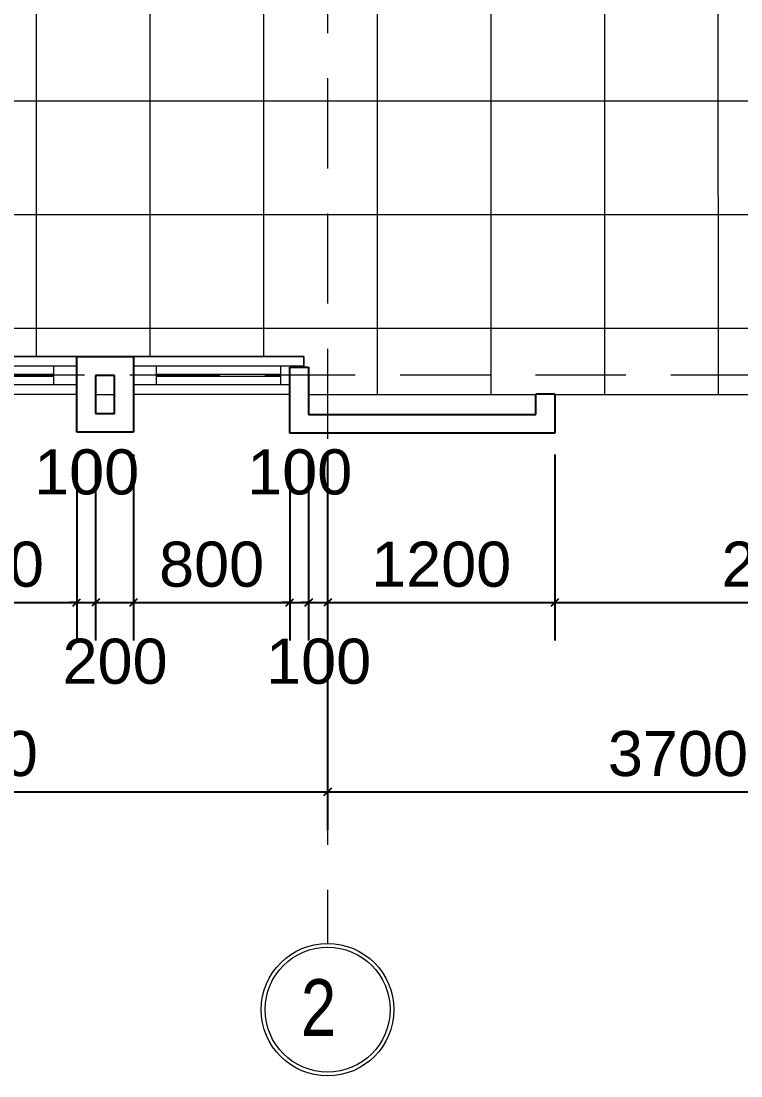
# Model space of a CAD drawing. Header units: millimetres. Extents: x -20510 to 108935, y -243239 to 20306.
# Drawn here: x 2732 to 6532, y -143700 to -138129 of the extents above; entities that cross this region are included whole.
import ezdxf

# ---------------------------------------------------------------- set-up
doc = ezdxf.new("R2010")
doc.units = ezdxf.units.MM
doc.linetypes.add('Hidden', pattern=[714.375, 476.25, -238.125])
for name, color, linetype, lineweight in [('A-ANNO-DIMS', 1, 'Continuous', 9), ('A-FLOR', 7, 'Continuous', 9), ('A-FLOR-PATT', 8, 'Continuous', 9), ('A-GLAZ', 4, 'Continuous', 18), ('A-WALL', 7, 'Continuous', 25), ('S-GRID', 1, 'Continuous', 9), ('S-GRID-IDEN', 1, 'Continuous', 9)]:
    doc.layers.add(name, color=color, linetype=linetype, lineweight=lineweight)
doc.styles.add('Arial_1', font='arial.ttf', dxfattribs={"width": 0.8, "height": 200})
doc.styles.add('Arial_5', font='arial.ttf', dxfattribs={"height": 238.125})
doc.dimstyles.new('SecretInternalLinAngDimStyle5p4736185', dxfattribs={"dimscale": 304.8, "dimtxt": 242.94927, "dimasz": 0.130208, "dimexe": 0.656168, "dimexo": 0.0625, "dimgap": 0.260417, "dimtad": 1, "dimdec": 0, "dimrnd": 100, "dimzin": 0, "dimdsep": 46, "dimtxsty": 'Arial_5', "dimblk1": 'OBLIQUE', "dimblk2": 'OBLIQUE', "dimsah": 1, "dimcen": 0.09, "dimdle": 0.492126, "dimazin": 0, "dimtfac": 1, "dimtdec": 4, "dimtix": 1, "dimtmove": 0, "dimatfit": 3, "dimfxl": 2.624672, "dimfxlon": 1, "dimtvp": 1, "dimtolj": 1, "dimtzin": 0, "dimarcsym": 2})
doc.dimstyles.new('SecretInternalLinAngDimStyle5p4736185_1', dxfattribs={"dimscale": 304.8, "dimtxt": 242.94927, "dimasz": 0.130208, "dimexe": 0.656168, "dimexo": 0.0625, "dimgap": 0.260417, "dimtad": 1, "dimdec": 0, "dimrnd": 100, "dimzin": 0, "dimdsep": 46, "dimtxsty": 'Arial_5', "dimblk1": 'OBLIQUE', "dimblk2": 'OBLIQUE', "dimsah": 1, "dimcen": 0.09, "dimdle": 0.492126, "dimazin": 0, "dimtfac": 1, "dimtdec": 4, "dimtix": 1, "dimtmove": 2, "dimatfit": 3, "dimfxl": 2.624672, "dimfxlon": 1, "dimtvp": 1, "dimtolj": 1, "dimtzin": 0, "dimarcsym": 2})

# ---------------------------------------------------------------- blocks, each defined once
blk = doc.blocks.new('Window_K2_Stack - Window_K2_Stack-V6-05_MẶT BẰNG TẦNG ÁP MÁI')
at = {"layer": 'A-GLAZ'}
for p, q in [((-375, 100), (450, 100)), ((-375, 100), (450, 100)), ((450, -100), (450, 100)), ((450, 100), (450, -100)), ((-375, 50), (450, 50)), ((-328.75, 50), (-328.75, -50)), ((-328.75, 5), (328.75, 5)), ((328.75, 50), (328.75, -50)), ((-450, -100), (-450, -45)), ((-450, -45), (-450, -100)), ((-450, -50), (450, -50)), ((-328.75, -5), (328.75, -5)), ((450, -100), (-450, -100)), ((-450, -100), (450, -100))]:
    blk.add_line(p, q, dxfattribs=at)
blk = doc.blocks.new('Window_K2_Stack - Window_K2_Stack-V7-05_MẶT BẰNG TẦNG ÁP MÁI')
at = {"layer": 'A-GLAZ'}
for p, q in [((-450, 100), (450, 100)), ((-450, -100), (-450, 100)), ((-450, 100), (-450, -100)), ((-450, 100), (450, 100)), ((450, -100), (450, 100)), ((450, 100), (450, -100)), ((-450, 50), (450, 50)), ((-328.75, 50), (-328.75, -50)), ((-328.75, 5), (328.75, 5)), ((328.75, 50), (328.75, -50)), ((-450, -50), (450, -50)), ((-328.75, -5), (328.75, -5)), ((450, -100), (-450, -100)), ((-450, -100), (450, -100))]:
    blk.add_line(p, q, dxfattribs=at)
blk = doc.blocks.new('Grid - TRUC  D1-102336-05_MẶT BẰNG TẦNG ÁP MÁI')
at = {"layer": 'S-GRID-IDEN'}
for radius in [3.5, 3.3]:
    blk.add_circle((0, 0), radius, dxfattribs=at)
blk = doc.blocks.new('_Oblique')
at = {"color": 0, "linetype": 'ByBlock', "lineweight": -2}
blk.add_line((-0.5, -0.5), (0.5, 0.5), dxfattribs=at)
blk = doc.blocks.new('DIMBLOCK2-05_MẶT BẰNG TẦNG ÁP MÁI')
at = {"layer": 'A-ANNO-DIMS', "color": 0, "lineweight": -2, "transparency": 16777216}
for p, q in [((550, -141419), (550, -142400)), ((4350, -141419), (4350, -142400)), ((400, -142200), (4500, -142200))]:
    blk.add_line(p, q, dxfattribs=at)
at = {"layer": 'Defpoints', "color": 0, "transparency": 16777216}
for p in [(550, -141400), (4350, -141400), (4350, -142200)]:
    blk.add_point(p, dxfattribs=at)
at = {"layer": 'A-ANNO-DIMS', "color": 0, "lineweight": -2, "transparency": 16777216, "xscale": 39.6875, "yscale": 39.6875, "zscale": 39.6875, "rotation": 180}
blk.add_blockref('_Oblique', (550, -142200), dxfattribs=at)
at = {"layer": 'A-ANNO-DIMS', "color": 0, "lineweight": -2, "transparency": 16777216, "xscale": 39.6875, "yscale": 39.6875, "zscale": 39.6875}
blk.add_blockref('_Oblique', (4350, -142200), dxfattribs=at)
at = {"layer": 'A-ANNO-DIMS', "color": 0, "transparency": 16777216, "insert": (2450, -141999), "char_height": 238.12, "width": 879.103, "attachment_point": 5, "style": 'Arial_5'}
blk.add_mtext('\\A1;3800', dxfattribs=at)
blk = doc.blocks.new('DIMBLOCK3-05_MẶT BẰNG TẦNG ÁP MÁI')
at = {"layer": 'A-ANNO-DIMS', "color": 0, "lineweight": -2, "transparency": 16777216}
for p, q in [((4350, -141419), (4350, -142400)), ((8050, -141419), (8050, -142400)), ((4200, -142200), (8200, -142200))]:
    blk.add_line(p, q, dxfattribs=at)
at = {"layer": 'Defpoints', "color": 0, "transparency": 16777216}
for p in [(4350, -141400), (8050, -141400), (8050, -142200)]:
    blk.add_point(p, dxfattribs=at)
at = {"layer": 'A-ANNO-DIMS', "color": 0, "lineweight": -2, "transparency": 16777216, "xscale": 39.6875, "yscale": 39.6875, "zscale": 39.6875, "rotation": 180}
blk.add_blockref('_Oblique', (4350, -142200), dxfattribs=at)
at = {"layer": 'A-ANNO-DIMS', "color": 0, "lineweight": -2, "transparency": 16777216, "xscale": 39.6875, "yscale": 39.6875, "zscale": 39.6875}
blk.add_blockref('_Oblique', (8050, -142200), dxfattribs=at)
at = {"layer": 'A-ANNO-DIMS', "color": 0, "transparency": 16777216, "insert": (6200, -141999), "char_height": 238.12, "width": 879.103, "attachment_point": 5, "style": 'Arial_5'}
blk.add_mtext('\\A1;3700', dxfattribs=at)
blk = doc.blocks.new('DIMBLOCK17-05_MẶT BẰNG TẦNG ÁP MÁI')
at = {"layer": 'A-ANNO-DIMS', "color": 0, "lineweight": -2, "transparency": 16777216}
for p, q in [((2125, -140419), (2125, -141400)), ((3025, -140419), (3025, -141400)), ((1975, -141200), (3175, -141200))]:
    blk.add_line(p, q, dxfattribs=at)
at = {"layer": 'Defpoints', "color": 0, "transparency": 16777216}
for p in [(2125, -140400), (3025, -140400), (3025, -141200)]:
    blk.add_point(p, dxfattribs=at)
at = {"layer": 'A-ANNO-DIMS', "color": 0, "lineweight": -2, "transparency": 16777216, "xscale": 39.6875, "yscale": 39.6875, "zscale": 39.6875, "rotation": 180}
blk.add_blockref('_Oblique', (2125, -141200), dxfattribs=at)
at = {"layer": 'A-ANNO-DIMS', "color": 0, "lineweight": -2, "transparency": 16777216, "xscale": 39.6875, "yscale": 39.6875, "zscale": 39.6875}
blk.add_blockref('_Oblique', (3025, -141200), dxfattribs=at)
at = {"layer": 'A-ANNO-DIMS', "color": 0, "transparency": 16777216, "insert": (2575, -140999), "char_height": 238.12, "width": 659.327, "attachment_point": 5, "style": 'Arial_5'}
blk.add_mtext('\\A1;900', dxfattribs=at)
blk = doc.blocks.new('DIMBLOCK18-05_MẶT BẰNG TẦNG ÁP MÁI')
at = {"layer": 'A-ANNO-DIMS', "color": 0, "lineweight": -2, "transparency": 16777216}
for p, q in [((3025, -140419), (3025, -141400)), ((3125, -140419), (3125, -141400)), ((3025, -141200), (2985.3, -141200)), ((3025, -141200), (3125, -141200)), ((3125, -141200), (3164.7, -141200))]:
    blk.add_line(p, q, dxfattribs=at)
at = {"layer": 'Defpoints', "color": 0, "transparency": 16777216}
for p in [(3025, -140400), (3125, -140400), (3125, -141200)]:
    blk.add_point(p, dxfattribs=at)
at = {"layer": 'A-ANNO-DIMS', "color": 0, "lineweight": -2, "transparency": 16777216, "xscale": 39.6875, "yscale": 39.6875, "zscale": 39.6875}
blk.add_blockref('_Oblique', (3025, -141200), dxfattribs=at)
at = {"layer": 'A-ANNO-DIMS', "color": 0, "lineweight": -2, "transparency": 16777216, "xscale": 39.6875, "yscale": 39.6875, "zscale": 39.6875, "rotation": 180}
blk.add_blockref('_Oblique', (3125, -141200), dxfattribs=at)
at = {"layer": 'A-ANNO-DIMS', "color": 0, "transparency": 16777216, "insert": (2800.3, -140390.9), "char_height": 238.12, "width": 659.327, "attachment_point": 1, "line_spacing_factor": 0.941778, "style": 'Arial_5'}
blk.add_mtext('\\A1;100', dxfattribs=at)
blk = doc.blocks.new('DIMBLOCK19-05_MẶT BẰNG TẦNG ÁP MÁI')
at = {"layer": 'A-ANNO-DIMS', "color": 0, "lineweight": -2, "transparency": 16777216}
for p, q in [((3125, -140419), (3125, -141400)), ((3325, -140419), (3325, -141400)), ((2975, -141200), (3475, -141200))]:
    blk.add_line(p, q, dxfattribs=at)
at = {"layer": 'Defpoints', "color": 0, "transparency": 16777216}
for p in [(3125, -140400), (3325, -140400), (3325, -141200)]:
    blk.add_point(p, dxfattribs=at)
at = {"layer": 'A-ANNO-DIMS', "color": 0, "lineweight": -2, "transparency": 16777216, "xscale": 39.6875, "yscale": 39.6875, "zscale": 39.6875, "rotation": 180}
blk.add_blockref('_Oblique', (3125, -141200), dxfattribs=at)
at = {"layer": 'A-ANNO-DIMS', "color": 0, "lineweight": -2, "transparency": 16777216, "xscale": 39.6875, "yscale": 39.6875, "zscale": 39.6875}
blk.add_blockref('_Oblique', (3325, -141200), dxfattribs=at)
at = {"layer": 'A-ANNO-DIMS', "color": 0, "transparency": 16777216, "insert": (2950.3, -141390.9), "char_height": 238.12, "width": 659.327, "attachment_point": 1, "line_spacing_factor": 0.941778, "style": 'Arial_5'}
blk.add_mtext('\\A1;200', dxfattribs=at)
blk = doc.blocks.new('DIMBLOCK20-05_MẶT BẰNG TẦNG ÁP MÁI')
at = {"layer": 'A-ANNO-DIMS', "color": 0, "lineweight": -2, "transparency": 16777216}
for p, q in [((3325, -140419), (3325, -141400)), ((4150, -140419), (4150, -141400)), ((3175, -141200), (4300, -141200))]:
    blk.add_line(p, q, dxfattribs=at)
at = {"layer": 'Defpoints', "color": 0, "transparency": 16777216}
for p in [(3325, -140400), (4150, -140400), (4150, -141200)]:
    blk.add_point(p, dxfattribs=at)
at = {"layer": 'A-ANNO-DIMS', "color": 0, "lineweight": -2, "transparency": 16777216, "xscale": 39.6875, "yscale": 39.6875, "zscale": 39.6875, "rotation": 180}
blk.add_blockref('_Oblique', (3325, -141200), dxfattribs=at)
at = {"layer": 'A-ANNO-DIMS', "color": 0, "lineweight": -2, "transparency": 16777216, "xscale": 39.6875, "yscale": 39.6875, "zscale": 39.6875}
blk.add_blockref('_Oblique', (4150, -141200), dxfattribs=at)
at = {"layer": 'A-ANNO-DIMS', "color": 0, "transparency": 16777216, "insert": (3737.5, -140999), "char_height": 238.12, "width": 659.327, "attachment_point": 5, "style": 'Arial_5'}
blk.add_mtext('\\A1;800', dxfattribs=at)
blk = doc.blocks.new('DIMBLOCK21-05_MẶT BẰNG TẦNG ÁP MÁI')
at = {"layer": 'A-ANNO-DIMS', "color": 0, "lineweight": -2, "transparency": 16777216}
for p, q in [((4150, -140419), (4150, -141400)), ((4250, -140419), (4250, -141400)), ((4150, -141200), (4110.3, -141200)), ((4150, -141200), (4250, -141200)), ((4250, -141200), (4289.7, -141200))]:
    blk.add_line(p, q, dxfattribs=at)
at = {"layer": 'Defpoints', "color": 0, "transparency": 16777216}
for p in [(4150, -140400), (4250, -140400), (4250, -141200)]:
    blk.add_point(p, dxfattribs=at)
at = {"layer": 'A-ANNO-DIMS', "color": 0, "lineweight": -2, "transparency": 16777216, "xscale": 39.6875, "yscale": 39.6875, "zscale": 39.6875}
blk.add_blockref('_Oblique', (4150, -141200), dxfattribs=at)
at = {"layer": 'A-ANNO-DIMS', "color": 0, "lineweight": -2, "transparency": 16777216, "xscale": 39.6875, "yscale": 39.6875, "zscale": 39.6875, "rotation": 180}
blk.add_blockref('_Oblique', (4250, -141200), dxfattribs=at)
at = {"layer": 'A-ANNO-DIMS', "color": 0, "transparency": 16777216, "insert": (3925.3, -140390.9), "char_height": 238.12, "width": 659.327, "attachment_point": 1, "line_spacing_factor": 0.941778, "style": 'Arial_5'}
blk.add_mtext('\\A1;100', dxfattribs=at)
blk = doc.blocks.new('DIMBLOCK22-05_MẶT BẰNG TẦNG ÁP MÁI')
at = {"layer": 'A-ANNO-DIMS', "color": 0, "lineweight": -2, "transparency": 16777216}
for p, q in [((4250, -140419), (4250, -141400)), ((4350, -140419), (4350, -141400)), ((4250, -141200), (4210.3, -141200)), ((4250, -141200), (4350, -141200)), ((4350, -141200), (4389.7, -141200))]:
    blk.add_line(p, q, dxfattribs=at)
at = {"layer": 'Defpoints', "color": 0, "transparency": 16777216}
for p in [(4250, -140400), (4350, -140400), (4350, -141200)]:
    blk.add_point(p, dxfattribs=at)
at = {"layer": 'A-ANNO-DIMS', "color": 0, "lineweight": -2, "transparency": 16777216, "xscale": 39.6875, "yscale": 39.6875, "zscale": 39.6875}
blk.add_blockref('_Oblique', (4250, -141200), dxfattribs=at)
at = {"layer": 'A-ANNO-DIMS', "color": 0, "lineweight": -2, "transparency": 16777216, "xscale": 39.6875, "yscale": 39.6875, "zscale": 39.6875, "rotation": 180}
blk.add_blockref('_Oblique', (4350, -141200), dxfattribs=at)
at = {"layer": 'A-ANNO-DIMS', "color": 0, "transparency": 16777216, "insert": (4025.3, -141390.9), "char_height": 238.12, "width": 659.327, "attachment_point": 1, "line_spacing_factor": 0.941778, "style": 'Arial_5'}
blk.add_mtext('\\A1;100', dxfattribs=at)
blk = doc.blocks.new('DIMBLOCK23-05_MẶT BẰNG TẦNG ÁP MÁI')
at = {"layer": 'A-ANNO-DIMS', "color": 0, "lineweight": -2, "transparency": 16777216}
for p, q in [((4350, -140419), (4350, -141400)), ((5550, -140419), (5550, -141400)), ((4200, -141200), (5700, -141200))]:
    blk.add_line(p, q, dxfattribs=at)
at = {"layer": 'Defpoints', "color": 0, "transparency": 16777216}
for p in [(4350, -140400), (5550, -140400), (5550, -141200)]:
    blk.add_point(p, dxfattribs=at)
at = {"layer": 'A-ANNO-DIMS', "color": 0, "lineweight": -2, "transparency": 16777216, "xscale": 39.6875, "yscale": 39.6875, "zscale": 39.6875, "rotation": 180}
blk.add_blockref('_Oblique', (4350, -141200), dxfattribs=at)
at = {"layer": 'A-ANNO-DIMS', "color": 0, "lineweight": -2, "transparency": 16777216, "xscale": 39.6875, "yscale": 39.6875, "zscale": 39.6875}
blk.add_blockref('_Oblique', (5550, -141200), dxfattribs=at)
at = {"layer": 'A-ANNO-DIMS', "color": 0, "transparency": 16777216, "insert": (4950, -140999), "char_height": 238.12, "width": 879.103, "attachment_point": 5, "style": 'Arial_5'}
blk.add_mtext('\\A1;1200', dxfattribs=at)
blk = doc.blocks.new('DIMBLOCK24-05_MẶT BẰNG TẦNG ÁP MÁI')
at = {"layer": 'A-ANNO-DIMS', "color": 0, "lineweight": -2, "transparency": 16777216}
for p, q in [((5550, -140419), (5550, -141400)), ((8050, -140419), (8050, -141400)), ((5400, -141200), (8200, -141200))]:
    blk.add_line(p, q, dxfattribs=at)
at = {"layer": 'Defpoints', "color": 0, "transparency": 16777216}
for p in [(5550, -140400), (8050, -140400), (8050, -141200)]:
    blk.add_point(p, dxfattribs=at)
at = {"layer": 'A-ANNO-DIMS', "color": 0, "lineweight": -2, "transparency": 16777216, "xscale": 39.6875, "yscale": 39.6875, "zscale": 39.6875, "rotation": 180}
blk.add_blockref('_Oblique', (5550, -141200), dxfattribs=at)
at = {"layer": 'A-ANNO-DIMS', "color": 0, "lineweight": -2, "transparency": 16777216, "xscale": 39.6875, "yscale": 39.6875, "zscale": 39.6875}
blk.add_blockref('_Oblique', (8050, -141200), dxfattribs=at)
at = {"layer": 'A-ANNO-DIMS', "color": 0, "transparency": 16777216, "insert": (6800, -140999), "char_height": 238.12, "width": 879.103, "attachment_point": 5, "style": 'Arial_5'}
blk.add_mtext('\\A1;2500', dxfattribs=at)

msp = doc.modelspace()

# ---------------------------------------------------------------- hatches: boundary and pattern name
at = {"layer": 'A-FLOR-PATT'}
h = msp.add_hatch(dxfattribs=at)
h.set_pattern_fill('FP_6', color=256, style=0, pattern_type=2)
h.set_pattern_definition([(0.0043, (16612.5, -132550.4), (-0.045, 600), []), (90.004, (16612.5, -132550.4), (-600, -0.042), [])])
h.paths.add_polyline_path([(450, -140100.9), (825, -140100.8), (825, -139951), (650, -139951), (650, -140100), (450, -140100), (450, -139900), (574, -139900), (574, -139750), (450, -139750), (450, -140100)])
h.paths.add_polyline_path([(1925, -140100.8), (2025, -140100.7), (2025, -140001), (1925, -140001)])
h.paths.add_polyline_path([(3125, -140100.7), (3225, -140100.7), (3225, -140001), (3125, -140001)])
h.paths.add_polyline_path([(4250, -140100.6), (11550, -140100), (11550, -134700), (8150, -134700), (8150, -134750), (7950, -134750), (7950, -134700), (7270, -134700), (7270, -134500), (12580, -134500), (12580, -134700), (11750, -134700), (11750, -139900), (22350, -139900), (22350, -134700), (22250, -134700), (22250, -134500), (23080, -134500), (23080, -134700), (22550, -134700), (22550, -139900), (25950, -139900), (25950, -134700), (24080, -134700), (24080, -134500), (31170, -134500), (31170, -134700), (29750, -134700), (29750, -134750), (29550, -134750), (29550, -134700), (26150, -134700), (26150, -140099), (32150, -140098.5), (32150, -140006), (32250, -140006), (32250, -140098.5), (33450, -140098.4), (33450, -140006), (33550, -140006), (33550, -139901), (37250, -139900), (37250, -139750), (37025, -139750), (37025, -139650), (37050, -139650), (37050, -136600), (37150, -136600), (37150, -137450), (37254.9, -137450), (37260.1, -134700), (37250, -134700), (37250, -134750), (37050, -134750), (37050, -134700), (33450, -134700), (33450, -134750), (33250, -134750), (33250, -134700), (32570, -134700), (32570, -134500), (37050, -134500), (37050, -132300), (33220, -132300), (33220, -132100), (33250, -132100), (33249.6, -129962.3), (33232.2, -129960), (33215.2, -129953.6), (33207.3, -129948.4), (33198.9, -129942), (33189.7, -129931.5), (33179.7, -129912.4), (33176.2, -129900.8), (33175.2, -129881.6), (33178.7, -129864.4), (33184.8, -129850.1), (33194.5, -129837.3), (33205.5, -129827), (33218.9, -129818.1), (33218.9, -128025.5), (33250, -128025.5), (33250, -125200), (29750, -125200), (29750, -128701.8), (29781.1, -128694.4), (30299.2, -128452.8), (30346.5, -128258.4), (30478.5, -128541.6), (30525.8, -128347.2), (31075, -128091.1), (31075, -128095.7), (31094.6, -128091.1), (31094.6, -128093.6), (31105.3, -128091.1), (31105.3, -129819.4), (31123.5, -129831.6), (31135.5, -129845.3), (31143.7, -129858.9), (31147.7, -129877.9), (31148.6, -129897.5), (31142.7, -129915.7), (31133.9, -129933), (31120.2, -129946.9), (31101.7, -129956), (31090, -129960.8), (31074.6, -129961.5), (31053.8, -129959), (31043.9, -129955.6), (31025.7, -129943.4), (31013.7, -129929.7), (31005.5, -129916.1), (31000.6, -129900), (29823, -129900), (29819.5, -129916.1), (29809.4, -129932.8), (29795.4, -129947.1), (29779.1, -129956.8), (29765.8, -129960.5), (29750, -129961.5), (29750, -132100), (32220, -132100), (32220, -132300), (29540, -132300), (29540, -132100), (29550, -132100), (29550, -126900), (23000, -126900), (23000, -127900), (22550, -127900), (22550, -132100), (25950, -132100), (25950, -132050), (26150, -132050), (26150, -132100), (28540, -132100), (28540, -132300), (22340, -132300), (22340, -132100), (22350, -132100), (22350, -127900), (19900, -127900), (19900, -126900), (15350, -126900), (15350, -132100), (18750, -132100), (18750, -132050), (18950, -132050), (18950, -132100), (21340, -132100), (21340, -132300), (15140, -132300), (15140, -132100), (15150, -132100), (15150, -126900), (8150, -126900), (8150, -132100), (11550, -132100), (11550, -132050), (11750, -132050), (11750, -132100), (14140, -132100), (14140, -132300), (6270, -132300), (6270, -132100), (7950, -132100), (7949.6, -129962.3), (7929.6, -129959.1), (7918.4, -129955.4), (7907.3, -129948.4), (7899.4, -129942.5), (7888.7, -129929.7), (7879.7, -129912.4), (7876.2, -129900.8), (7875.2, -129881.6), (7878.7, -129864.4), (7884.8, -129850.1), (7894.5, -129837.3), (7905.5, -129827), (7918.9, -129818.1), (7918.9, -128025.5), (7950, -128025.5), (7950, -125200), (4450, -125200), (4450, -132100), (5270, -132100), (5270, -132300), (450, -132300), (450, -132050), (650, -132050), (650, -132100), (4250, -132100), (4250, -126700.8), (4225, -126700.8), (4225, -126899), (675, -126899), (675, -127150), (650, -127150), (650, -129700), (450, -129700), (450, -131200), (-4025.9, -131200), (-4050, -135600), (450, -135600), (450, -137100), (650, -137100), (650.7, -139650), (675, -139650), (675, -139851), (925, -139851), (925, -139901), (4225, -139901), (4225, -139956), (4250, -139956), (4250, -140100)])
h.paths.add_polyline_path([(34550, -140098.3), (34650, -140098.3), (34650, -140001), (34550, -140001)])
h.paths.add_polyline_path([(35750, -140098.2), (35850, -140098.2), (35850, -140001), (35750, -140001)])
h.paths.add_polyline_path([(36950, -140098.2), (37050, -140098.1), (37050, -140000), (36950, -140000)])
h.paths.add_polyline_path([(450, -139650), (450, -139650), (450, -139484.7)])
h.paths.add_polyline_path([(37250.8, -139650), (37252.5, -138750), (37250, -138750), (37250, -139650)])
h.paths.add_polyline_path([(37150, -138650), (37252.7, -138650), (37252.9, -138550), (37150, -138550), (37150, -138558.2)])
h.paths.add_polyline_path([(450, -138650), (550, -138650), (550, -138550), (450, -138550), (450, -138558.2)])
h.paths.add_polyline_path([(450, -138450), (450, -138450), (450, -137631.8)])
h.paths.add_polyline_path([(37250, -138450), (37253.1, -138450), (37254.7, -137550), (37250, -137550), (37250, -137631.8)])
h.paths.add_polyline_path([(450, -137450), (550, -137450), (550, -137200), (450, -137200)])
h.paths.add_polyline_path([(15350, -134750), (15150, -134750), (15150, -134700), (13980, -134700), (13980, -134500), (20850, -134500), (20850, -134700), (18950, -134700), (18950, -134750), (18750, -134750), (18750, -134700), (15350, -134700)])
h.paths.add_polyline_path([(4265, -134750), (4250, -134750), (4250, -134700), (650, -134700), (650, -134750), (450, -134750), (450, -134500), (5870, -134500), (5870, -134700), (4450, -134700), (4450, -134750), (4435, -134750)])
h.paths.add_polyline_path([(37260.4, -134500), (37264.5, -132300), (37250, -132300), (37250, -134500)])
h.paths.add_polyline_path([(33450, -132100), (34550, -132100), (34550, -131500), (34650, -131500), (34650, -130700), (34550, -130700), (34550, -130600), (34350, -130600), (34350, -130500), (37050, -130500), (37050, -130498.3), (33450, -130498.3), (33450.7, -130500), (33550, -130500), (33550, -130600), (33450, -130600), (33450, -132073.3)])
h.paths.add_polyline_path([(37264.9, -132100), (37269.7, -129530), (37250, -129530), (37250, -132100)])
h.paths.add_polyline_path([(34650, -132100), (37050, -132100), (37050, -132097.4), (35000, -132097.4), (35000, -131548.3), (34650, -131548.3), (34650, -132073.3)])
h.paths.add_polyline_path([(31925.4, -129962.3), (31903.7, -129958.8), (31889.2, -129952.6), (31878, -129945), (31867.3, -129934), (31858, -129919.4), (31853.1, -129905.6), (31850.7, -129887.5), (31852.7, -129870.1), (31859.3, -129854.2), (31869.7, -129838.2), (31880.4, -129828.6), (31894.7, -129819.2), (31894.7, -128025.5), (31956.1, -128025.5), (31956.9, -129819.6), (31972.8, -129830), (31983.5, -129841), (31992.8, -129855.6), (31997.7, -129869.4), (32000.1, -129887.5), (31998.1, -129904.9), (31991.5, -129920.8), (31981.1, -129936.8), (31974, -129943.8), (31955.8, -129955.8), (31941, -129960.5)])
h.paths.add_polyline_path([(6625.4, -129962.3), (6603.7, -129958.8), (6589.2, -129952.6), (6578, -129945), (6567.3, -129934), (6558, -129919.4), (6553.1, -129905.6), (6550.7, -129887.5), (6552.7, -129870.1), (6559.3, -129854.2), (6569.7, -129838.2), (6580.4, -129828.6), (6594.7, -129819.2), (6594.7, -128025.5), (6656.1, -128025.5), (6656.9, -129819.6), (6672.8, -129830), (6683.5, -129841), (6692.8, -129855.6), (6697.7, -129869.4), (6700.1, -129887.5), (6698.1, -129904.9), (6691.5, -129920.8), (6681.1, -129936.8), (6674, -129943.8), (6655.8, -129955.8), (6641, -129960.5)])
h.paths.add_polyline_path([(450, -129600), (550, -129600), (550, -129350), (450, -129350)])
h.paths.add_polyline_path([(37269.9, -129430), (37275, -126699.9), (37250, -126700), (37250, -129430)])
h.paths.add_polyline_path([(450, -128250), (550, -128250), (550, -128150), (450, -128150)])
h.paths.add_polyline_path([(450, -127050), (575, -127050), (575, -126900), (450, -126900), (450, -126700), (650, -126700), (650.7, -126799), (825, -126799), (825, -126699.3), (450, -126700), (450, -127050)])
h.paths.add_polyline_path([(3125, -126799), (3225, -126799), (3225, -126700.3), (3125, -126700.3)])
h.paths.add_polyline_path([(1925, -126799), (2025, -126799), (2025, -126699.8), (1925, -126699.8)])
h.paths.add_polyline_path([(28478, -126700), (29550, -126699.1), (29550, -126699.1), (8150, -126698.3), (8150, -126700), (26978, -126700)])
h.paths.add_polyline_path([(4250, -126699.9), (4250, -125000), (4250, -125000), (4250, -126699.9)])

# ---------------------------------------------------------------- linework, layer by layer
at = {"layer": 'A-FLOR'}
for p, q in [((3125, -140100.7), (3225, -140100.7)), ((4250, -140100.6), (5450, -140100.5)), ((5550, -140100.5), (11550, -140100))]:
    msp.add_line(p, q, dxfattribs=at)
at = {"layer": 'A-WALL'}
for p, q in [((3025, -139901), (3325, -139901)), ((3025, -140301), (3025, -139901)), ((3325, -139901), (3325, -140301)), ((4150, -140306), (4150, -139956)), ((4150, -139956), (4250, -139956)), ((4250, -139956), (4250, -140206)), ((3225, -140001), (3125, -140001)), ((3125, -140001), (3125, -140201)), ((3225, -140201), (3225, -140001)), ((5450, -140206), (5450, -140100)), ((5550, -140100), (5450, -140100)), ((5550, -140100), (5550, -140306)), ((3125, -140201), (3225, -140201)), ((4250, -140206), (5450, -140206)), ((3325, -140301), (3025, -140301)), ((5550, -140306), (4150, -140306))]:
    msp.add_line(p, q, dxfattribs=at)
at = {"layer": 'S-GRID', "linetype": 'Hidden'}
for p, q in [((4350, -122000), (4350, -143000)), ((39500, -140000), (-3000, -140000))]:
    msp.add_line(p, q, dxfattribs=at)

# ---------------------------------------------------------------- block references
at = {"layer": 'A-GLAZ', "rotation": 180}
for name, p in [('Window_K2_Stack - Window_K2_Stack-V7-05_MẶT BẰNG TẦNG ÁP MÁI', (2575, -140001)), ('Window_K2_Stack - Window_K2_Stack-V6-05_MẶT BẰNG TẦNG ÁP MÁI', (3775, -140001))]:
    msp.add_blockref(name, p, dxfattribs=at)
at = {"layer": 'S-GRID-IDEN', "xscale": 99.99999999999991, "yscale": 99.99999999999991, "zscale": 99.99999999999991, "rotation": 180}
msp.add_blockref('Grid - TRUC  D1-102336-05_MẶT BẰNG TẦNG ÁP MÁI', (4350, -143350), dxfattribs=at)

# ---------------------------------------------------------------- dimensions: what is measured, and where the dimension line sits
at = {"layer": 'A-ANNO-DIMS'}
for base, p1, p2, override, picture, middle in [((3025, -141200), (2125, -140400), (3025, -140400), {"dimpost": '<>', "dimfxl": 900}, 'DIMBLOCK17-05_MẶT BẰNG TẦNG ÁP MÁI', (2575, -140999)), ((4150, -141200), (3325, -140400), (4150, -140400), {"dimpost": '<>', "dimfxl": 825}, 'DIMBLOCK20-05_MẶT BẰNG TẦNG ÁP MÁI', (3737.5, -140999)), ((5550, -141200), (4350, -140400), (5550, -140400), {"dimpost": '<>', "dimfxl": 1200}, 'DIMBLOCK23-05_MẶT BẰNG TẦNG ÁP MÁI', (4950, -140999)), ((8050, -141200), (5550, -140400), (8050, -140400), {"dimpost": '<>', "dimfxl": 2500}, 'DIMBLOCK24-05_MẶT BẰNG TẦNG ÁP MÁI', (6800, -140999)), ((4350, -142200), (550, -141400), (4350, -141400), {"dimpost": '<>', "dimfxl": 3800}, 'DIMBLOCK2-05_MẶT BẰNG TẦNG ÁP MÁI', (2450, -141999)), ((8050, -142200), (4350, -141400), (8050, -141400), {"dimpost": '<>', "dimfxl": 3700}, 'DIMBLOCK3-05_MẶT BẰNG TẦNG ÁP MÁI', (6200, -141999))]:
    dim = msp.add_linear_dim(base=base, p1=p1, p2=p2, dimstyle='SecretInternalLinAngDimStyle5p4736185', override=override, dxfattribs=at)
    dim.commit()
    dim.dimension.update_dxf_attribs({"geometry": picture, "text_midpoint": middle})
for base, p1, p2, override, picture, middle in [((3125, -141200), (3025, -140400), (3125, -140400), {"dimpost": '<>', "dimfxl": 100}, 'DIMBLOCK18-05_MẶT BẰNG TẦNG ÁP MÁI', (3129.9, -140549.6)), ((3325, -141200), (3125, -140400), (3325, -140400), {"dimpost": '<>', "dimfxl": 200}, 'DIMBLOCK19-05_MẶT BẰNG TẦNG ÁP MÁI', (3279.9, -141549.6)), ((4250, -141200), (4150, -140400), (4250, -140400), {"dimpost": '<>', "dimfxl": 100}, 'DIMBLOCK21-05_MẶT BẰNG TẦNG ÁP MÁI', (4254.9, -140549.6)), ((4350, -141200), (4250, -140400), (4350, -140400), {"dimpost": '<>', "dimfxl": 100}, 'DIMBLOCK22-05_MẶT BẰNG TẦNG ÁP MÁI', (4354.9, -141549.6))]:
    dim = msp.add_linear_dim(base=base, p1=p1, p2=p2, dimstyle='SecretInternalLinAngDimStyle5p4736185_1', override=override, dxfattribs=at)
    dim.commit()
    dim.dimension.update_dxf_attribs({"geometry": picture, "text_midpoint": middle, "dimtype": 160})

# ---------------------------------------------------------------- next in the draw order: texts
at = {"layer": 'S-GRID-IDEN', "insert": (4209.2, -143189.2), "char_height": 300, "width": 288.607, "attachment_point": 1, "style": 'Arial_1', "bg_fill": 3, "box_fill_scale": 1.25, "bg_fill_color": 9, "bg_fill_true_color": 13158600, "bg_fill_transparency": 0}
msp.add_mtext('2', dxfattribs=at)

doc.saveas('drawing.dxf')
